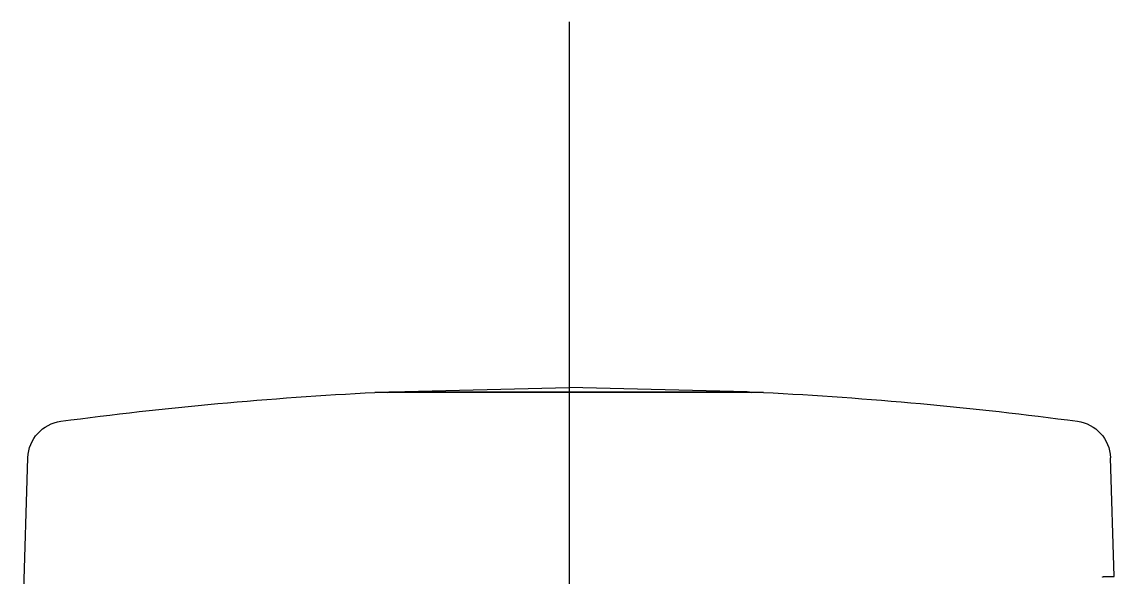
# Model space of a CAD drawing. Header units: millimetres. Extents: x 0 to 3800, y -67 to 2530.
# Drawn here: x 2298.5 to 2386.9, y 1069.7 to 1114.6 of the extents above; entities that cross this region are included whole.
import ezdxf
from ezdxf.lldxf.tags import DXFTag

# ---------------------------------------------------------------- set-up
doc = ezdxf.new("R2010")
doc.units = ezdxf.units.MM
doc.layers.add('내부선 및 부속', color=4, linetype='Continuous')
doc.layers.add('중심선', color=1, linetype='DASHED')
tags = doc.linetypes.add('DASHDOT', pattern=[70, 31, -13, 13, -13]).pattern_tags.tags
tags[10:11] = [DXFTag(74, 4), DXFTag(75, 0), DXFTag(340, '0'), DXFTag(46, 0.0), DXFTag(50, 0.0), DXFTag(44, 0.0), DXFTag(45, 0.0)]
tags[8:9] = [DXFTag(74, 4), DXFTag(75, 0), DXFTag(340, '0'), DXFTag(46, 0.0), DXFTag(50, 0.0), DXFTag(44, 0.0), DXFTag(45, 0.0)]
tags[6:7] = [DXFTag(74, 4), DXFTag(75, 0), DXFTag(340, '0'), DXFTag(46, 0.0), DXFTag(50, 0.0), DXFTag(44, 0.0), DXFTag(45, 0.0)]
tags[4:5] = [DXFTag(74, 4), DXFTag(75, 0), DXFTag(340, '0'), DXFTag(46, 0.0), DXFTag(50, 0.0), DXFTag(44, 0.0), DXFTag(45, 0.0)]
tags = doc.linetypes.add('DASHED', pattern=[25.72, 12.86, -12.86]).pattern_tags.tags
tags[6:7] = [DXFTag(74, 4), DXFTag(75, 0), DXFTag(340, '0'), DXFTag(46, 0.0), DXFTag(50, 0.0), DXFTag(44, 0.0), DXFTag(45, 0.0)]
tags[4:5] = [DXFTag(74, 4), DXFTag(75, 0), DXFTag(340, '0'), DXFTag(46, 0.0), DXFTag(50, 0.0), DXFTag(44, 0.0), DXFTag(45, 0.0)]

msp = doc.modelspace()

# ---------------------------------------------------------------- linework, layer by layer
at = {"layer": '내부선 및 부속', "linetype": 'Continuous'}
for p, q in [((2328.382, 1084.688), (2342.801, 1085.021)), ((2357.22, 1084.688), (2342.801, 1085.021)), ((2358.518, 1084.625), (2327.085, 1084.625)), ((2328.382, 1084.688), (2357.22, 1084.688)), ((2298.501, 1063.778), (2298.993, 1079.342)), ((2386.913, 1069.727), (2386.609, 1079.342)), ((2386.106, 1069.727), (2386.913, 1069.727))]:
    msp.add_line(p, q, dxfattribs=at)
at = {"layer": '내부선 및 부속', "linetype": 'Continuous', "flags": 128}
for points in [[(2301.665, 1082.297, -0.020465), (2327.085, 1084.625)], [(2328.075, 1084.626, -0.076852), (2328.382, 1084.688)], [(2357.22, 1084.688, -0.076852), (2357.528, 1084.626)], [(2358.518, 1084.625, -0.020465), (2383.937, 1082.297)], [(2298.993, 1079.342, -0.366988), (2301.665, 1082.297)], [(2383.937, 1082.297, -0.366988), (2386.609, 1079.342)], [(2386.082, 1069.725, -0.030671), (2386.106, 1069.727)]]:
    msp.add_lwpolyline(points, format="xyb", dxfattribs=at)
msp.add_lwpolyline([(2385.96, 1069.674), (2385.961, 1069.675), (2385.962, 1069.676), (2385.963, 1069.676), (2385.964, 1069.677), (2385.965, 1069.678), (2385.966, 1069.679), (2385.968, 1069.679), (2385.969, 1069.68), (2385.97, 1069.681), (2385.971, 1069.682), (2385.972, 1069.682), (2385.974, 1069.683), (2385.975, 1069.684), (2385.976, 1069.685), (2385.977, 1069.685), (2385.978, 1069.686), (2385.979, 1069.687), (2385.981, 1069.688), (2385.982, 1069.688), (2385.983, 1069.689), (2385.984, 1069.69), (2385.985, 1069.69), (2385.987, 1069.691), (2385.988, 1069.692), (2385.989, 1069.693), (2385.99, 1069.693), (2385.991, 1069.694), (2385.993, 1069.695), (2385.994, 1069.695), (2385.995, 1069.696), (2385.996, 1069.697), (2385.998, 1069.697), (2385.999, 1069.698), (2386, 1069.698), (2386.001, 1069.699), (2386.003, 1069.7), (2386.004, 1069.7), (2386.005, 1069.701), (2386.005, 1069.701), (2386.006, 1069.702), (2386.008, 1069.702), (2386.009, 1069.703), (2386.01, 1069.703), (2386.011, 1069.704), (2386.013, 1069.705), (2386.014, 1069.705), (2386.015, 1069.706), (2386.016, 1069.706), (2386.018, 1069.707), (2386.019, 1069.707), (2386.02, 1069.708), (2386.021, 1069.708), (2386.023, 1069.709), (2386.024, 1069.709), (2386.025, 1069.71), (2386.027, 1069.71), (2386.028, 1069.711), (2386.029, 1069.711), (2386.03, 1069.712), (2386.032, 1069.712), (2386.033, 1069.713), (2386.034, 1069.713), (2386.036, 1069.714), (2386.037, 1069.714), (2386.038, 1069.715), (2386.039, 1069.715), (2386.041, 1069.716), (2386.042, 1069.716), (2386.043, 1069.716), (2386.045, 1069.717), (2386.046, 1069.717), (2386.047, 1069.718), (2386.049, 1069.718), (2386.05, 1069.718), (2386.051, 1069.719), (2386.053, 1069.719), (2386.054, 1069.72), (2386.055, 1069.72), (2386.057, 1069.72), (2386.058, 1069.721), (2386.059, 1069.721), (2386.061, 1069.721), (2386.062, 1069.721), (2386.063, 1069.722), (2386.065, 1069.722), (2386.066, 1069.722), (2386.067, 1069.723), (2386.069, 1069.723), (2386.07, 1069.723), (2386.071, 1069.723), (2386.073, 1069.724), (2386.074, 1069.724), (2386.075, 1069.724), (2386.077, 1069.724), (2386.078, 1069.724), (2386.079, 1069.725), (2386.081, 1069.725), (2386.082, 1069.725), (2386.082, 1069.725)], dxfattribs=at)
at = {"layer": '중심선', "linetype": 'DASHDOT'}
msp.add_line((2342.801, 1114.625), (2342.801, 659.136), dxfattribs=at)

doc.saveas('drawing.dxf')
